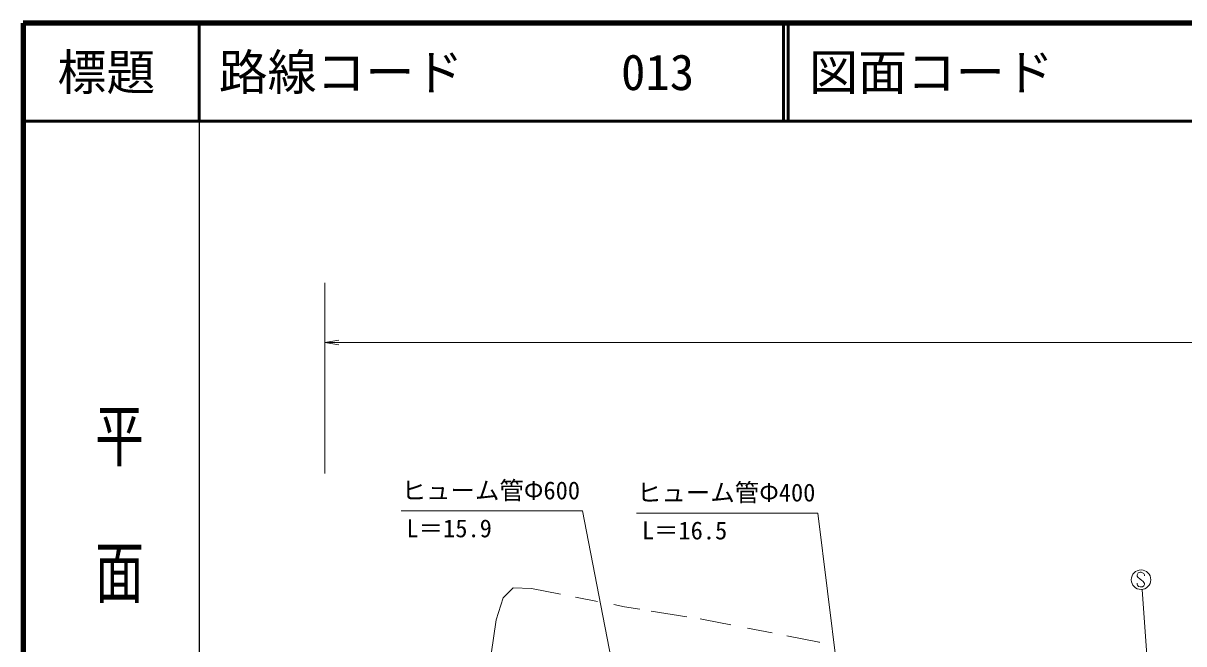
# Model space of a CAD drawing. Units: millimetres, scale not verified. Extents: x 40000 to 680000, y 20000 to 380000.
# Drawn here: x 40000 to 158696, y 316587 to 380000 of the extents above; entities that cross this region are included whole.
import ezdxf
from ezdxf.enums import TextEntityAlignment as Align

# ---------------------------------------------------------------- set-up
doc = ezdxf.new("R2010")
doc.units = ezdxf.units.MM
doc.header["$LTSCALE"] = 1000
for name, color, linetype, lineweight in [('M-BGD', 7, 'Continuous', 13), ('M-STR-STR3', 7, 'Continuous', 13), ('M-STR-STRC', 7, 'Continuous', 13), ('M-TTL', 2, 'Continuous', 140), ('M-TTL-BAND', 7, 'Continuous', 25), ('M-TTL-LINE', 7, 'Continuous', 50)]:
    doc.layers.add(name, color=color, linetype=linetype, lineweight=lineweight)
doc.layers.add('M-TTL-TXT', color=7, linetype='Continuous')
doc.styles.add('@ＭＳ ゴシック', font='')
doc.styles.add('ＭＳ ゴシック', font='')
doc.styles.get('@ＭＳ ゴシック').set_extended_font_data('@MS Gothic')
doc.styles.get('ＭＳ ゴシック').set_extended_font_data('MS Gothic')

# ---------------------------------------------------------------- blocks, each defined once
blk = doc.blocks.new('open_arrow')
at = {"color": 0, "linetype": 'Continuous', "lineweight": -2}
blk.add_lwpolyline([(7.5, 1.25), (0, 0), (7.5, -1.25)], dxfattribs=at)

msp = doc.modelspace()

# ---------------------------------------------------------------- linework, layer by layer
at = {"layer": 'M-BGD'}
for p, q in [((90111, 322320), (89096, 321266)), ((91985, 322242), (90111, 322320)), ((94966, 321655), (91985, 322242)), ((89096, 321266), (88354, 319041)), ((98728, 320915), (96471, 321359)), ((101509, 320368), (100417, 320583)), ((103059, 320118), (101509, 320368)), ((107869, 319343), (104238, 319928)), ((88354, 319041), (87847, 315527)), ((109746, 319041), (109219, 319126)), ((112381, 318521), (109746, 319041)), ((116603, 317688), (114063, 318189)), ((121418, 316738), (118085, 317395)), ((121454, 316730), (121418, 316738))]:
    msp.add_line(p, q, dxfattribs=at)
at = {"layer": 'M-STR-STR3'}
for p, q in [((70831, 353471), (70831, 334003)), ((70831, 347369), (331967, 347369)), ((97208, 330166), (78646, 330166)), ((105547, 287308), (97208, 330166)), ((121278, 329949), (102716, 329949)), ((125739, 293846), (121278, 329949))]:
    msp.add_line(p, q, dxfattribs=at)
at = {"layer": 'M-STR-STRC'}
for p, q in [((154038, 323828), (153916, 323642)), ((153916, 323642), (153919, 323511)), ((153919, 323511), (153984, 323382)), ((153984, 323382), (154241, 323203)), ((154230, 323895), (154038, 323828)), ((154351, 323893), (154230, 323895)), ((154241, 323203), (154371, 323072)), ((154602, 323777), (154351, 323893)), ((154371, 323072), (154551, 322957)), ((154551, 322957), (154679, 322758)), ((154666, 323646), (154602, 323777)), ((154667, 323517), (154666, 323646)), ((153926, 322663), (153923, 322784)), ((153966, 322560), (153926, 322663)), ((154052, 322451), (153966, 322560)), ((154239, 322391), (154052, 322451)), ((154373, 322393), (154239, 322391)), ((154473, 322422), (154373, 322393)), ((156023, 299912), (154442, 322140)), ((154615, 322516), (154473, 322422)), ((154674, 322648), (154615, 322516)), ((154679, 322758), (154674, 322648))]:
    msp.add_line(p, q, dxfattribs=at)
msp.add_circle((154327, 323133), 1000, dxfattribs=at)
at = {"layer": 'M-TTL'}
for p, q in [((40000, 380000), (40000, 20000)), ((680000, 380000), (40000, 380000))]:
    msp.add_line(p, q, dxfattribs=at)
at = {"layer": 'M-TTL-BAND'}
msp.add_line((58000, 370000), (58000, 20000), dxfattribs=at)
at = {"layer": 'M-TTL-LINE'}
for p, q in [((58000, 380000), (58000, 370000)), ((117750, 380000), (117750, 370000)), ((118250, 380000), (118250, 370000)), ((40000, 370000), (680000, 370000))]:
    msp.add_line(p, q, dxfattribs=at)

# ---------------------------------------------------------------- block references
at = {"layer": 'M-STR-STR3', "xscale": 193, "yscale": 193}
msp.add_blockref('open_arrow', (70831, 347369), dxfattribs=at)

# ---------------------------------------------------------------- texts
at = {"layer": 'M-STR-STR3', "style": 'ＭＳ ゴシック'}
for s, p in [('ヒューム管Φ600', (78704, 333175)), ('ヒューム管Φ400', (102773, 332958)), ('L＝15.9', (79198, 329301)), ('L＝16.5', (103268, 329084))]:
    msp.add_text(s, height=1833, dxfattribs=at).set_placement(p, align=Align.TOP_LEFT)
at = {"layer": 'M-TTL-BAND', "style": '@ＭＳ ゴシック', "width": 1.4}
msp.add_text('平  面  図', height=3666, rotation=270, dxfattribs=at).set_placement((49777, 306475), align=Align.MIDDLE_RIGHT)
at = {"layer": 'M-TTL-TXT', "style": 'ＭＳ ゴシック'}
msp.add_text('標題', height=3666, dxfattribs=at).set_placement((48500, 375000), align=Align.MIDDLE_CENTER)
for s, p in [('路線コード', (60000, 375000)), ('013', (101142, 375000)), ('図面コード', (120380, 375000))]:
    msp.add_text(s, height=3666, dxfattribs=at).set_placement(p, align=Align.MIDDLE_LEFT)

doc.saveas('drawing.dxf')
